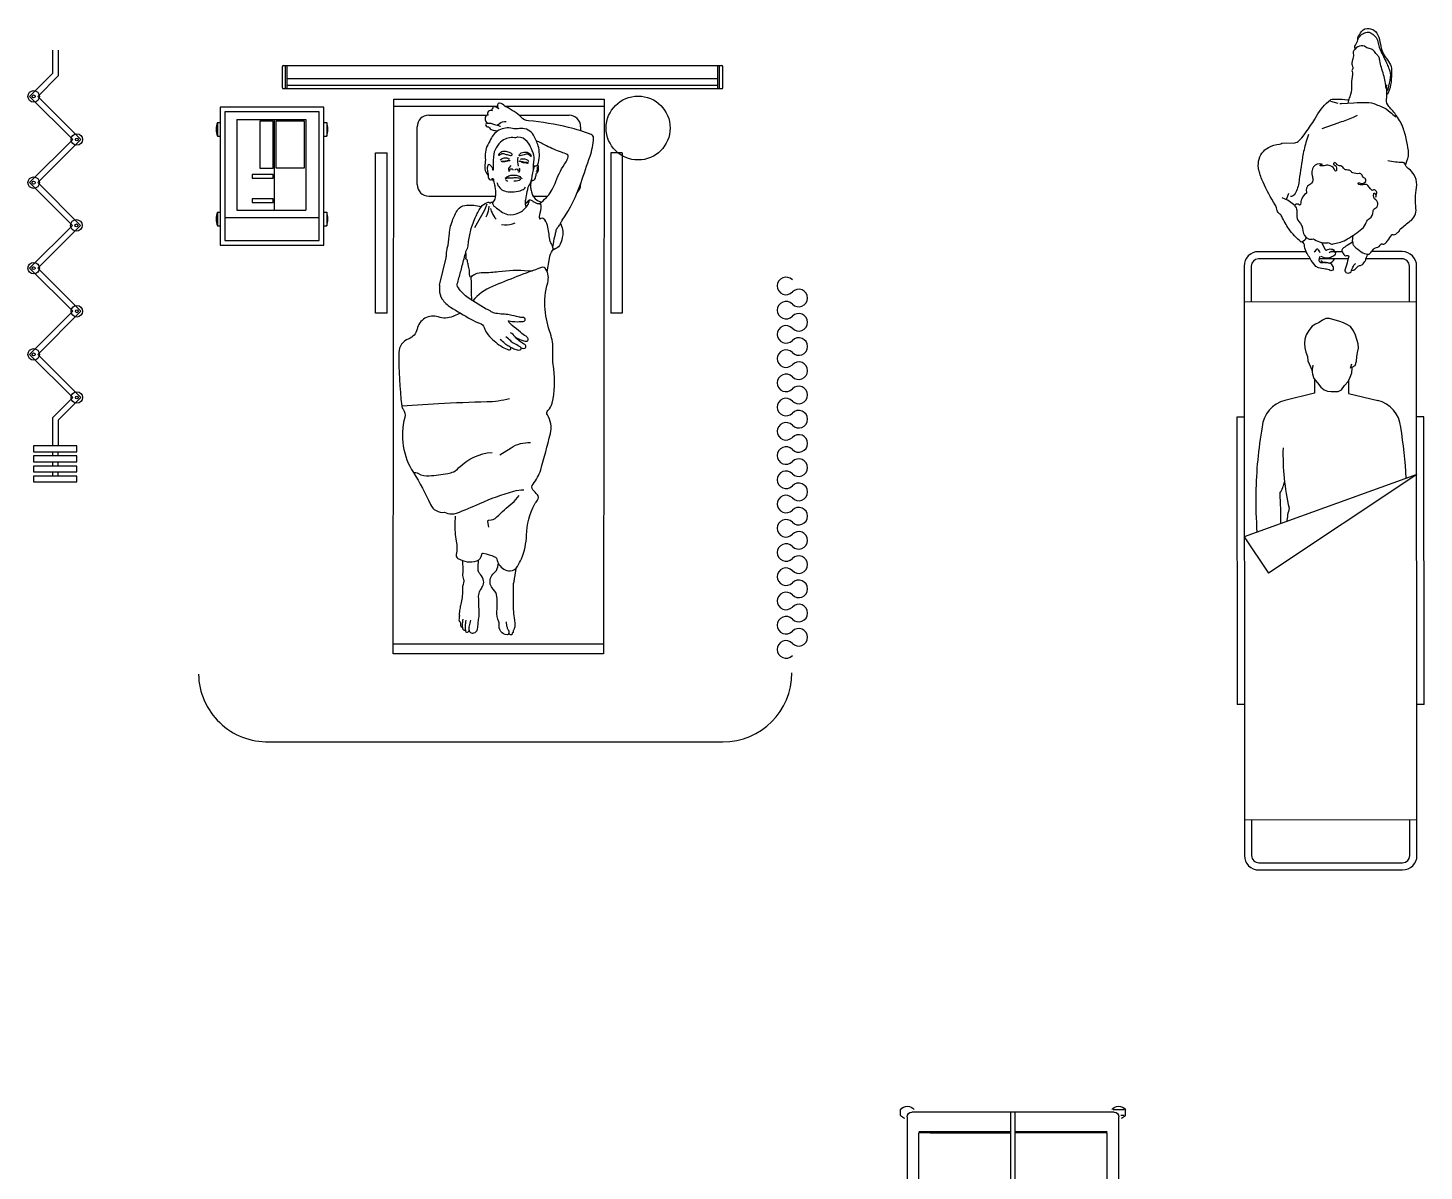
# Model space of a CAD drawing. Header units: millimetres. Extents: x -6176 to 11988, y -1403 to 10916.
# Drawn here: x 5702 to 10557, y 6907 to 10882 of the extents above; entities that cross this region are included whole.
import ezdxf

# ---------------------------------------------------------------- set-up
doc = ezdxf.new("R2010")
doc.units = ezdxf.units.MM
doc.linetypes.add('DASHED', pattern=[0.75, 0.5, -0.25])

# ---------------------------------------------------------------- blocks, each defined once
blk = doc.blocks.new('HG-HF09')
at = {"color": 8}
for p, q in [((-0.0297, 0.4726), (-0.0297, 0.4976)), ((0.0491, 0.4863), (0.0491, 0.1163)), ((0.4491, 0.4863), (0.4491, 0.0263)), ((0.4691, 0.4863), (0.4691, 0.0263)), ((0.8691, 0.4863), (0.8691, 0.1163)), ((0.9479, 0.4726), (0.9479, 0.4976)), ((0.4491, 0.1163), (0.0491, 0.1163)), ((0.4491, 0.1113), (0.0491, 0.1113)), ((0.0991, 0.1163), (0.4491, 0.1163)), ((0.8691, 0.1163), (0.4691, 0.1163)), ((0.8691, 0.1113), (0.4691, 0.1113)), ((-0.0297, 0.04), (-0.0297, 0.015)), ((0.9479, 0.04), (0.9479, 0.015))]:
    blk.add_line(p, q, dxfattribs=at)
for p, q in [((0.0191, 0.4863), (0.8991, 0.4863)), ((-0.0009, 0.0463), (-0.0009, 0.4663)), ((0.9191, 0.4663), (0.9191, 0.0463)), ((0.8991, 0.0263), (0.0191, 0.0263))]:
    blk.add_line(p, q)
at = {"color": 9}
for p, q in [((0.9429, 0.4976), (0.895, 0.4976)), ((0.9429, 0.4726), (0.9283, 0.4726)), ((0.9429, 0.015), (0.895, 0.015)), ((0.9429, 0.04), (0.9283, 0.04))]:
    blk.add_line(p, q, dxfattribs=at)
at = {"color": 8}
for centre, start, end in [((0.0003, 0.4751), 37.82271, 143.1301), ((0.9179, 0.4751), 36.8699, 142.17729), ((0.0003, 0.4951), 216.8699, 251.69484), ((0.9179, 0.4951), 288.30516, 323.1301), ((0.0003, 0.0175), 108.30516, 143.1301), ((0.0003, 0.0375), 216.8699, 322.17729), ((0.9179, 0.0375), 217.82271, 323.1301), ((0.9179, 0.0175), 36.8699, 71.69484)]:
    blk.add_arc(centre, 0.0375, start, end, dxfattribs=at)
for centre, start, end in [((0.0191, 0.4663), 90, 180), ((0.8991, 0.4663), 0, 90), ((0.0191, 0.0463), 180, 270), ((0.8991, 0.0463), 270, 360)]:
    blk.add_arc(centre, 0.02, start, end)
blk = doc.blocks.new('Cortina')
at = {"color": 0}
for p, q in [((-1.2143, -0.0509), (-1.0643, 0.0991)), ((-0.9143, -0.0509), (-1.0643, 0.0991)), ((-0.9143, -0.0509), (-0.7643, 0.0991)), ((-0.6157, -0.0495), (-0.7643, 0.0991)), ((-0.6157, -0.0495), (-0.4671, 0.0991)), ((-0.3171, -0.0509), (-0.4671, 0.0991)), ((-0.3171, -0.0509), (-0.1671, 0.0991)), ((-0.0879, 0.02), (-0.1671, 0.0991)), ((-1.4876, 0.085), (-1.5076, 0.085)), ((-1.5076, 0.085), (-1.5076, -0.065)), ((-1.4876, -0.065), (-1.4876, 0.085)), ((-1.4526, 0.085), (-1.4726, 0.085)), ((-1.4726, 0.085), (-1.4726, -0.065)), ((-1.4526, -0.065), (-1.4526, 0.085)), ((-1.4176, 0.085), (-1.4376, 0.085)), ((-1.4376, 0.085), (-1.4376, -0.065)), ((-1.4176, -0.065), (-1.4176, 0.085)), ((-1.3826, 0.085), (-1.4026, 0.085)), ((-1.4026, 0.085), (-1.4026, -0.065)), ((-1.3826, -0.065), (-1.3826, 0.085)), ((-1.2143, -0.0791), (-1.0643, 0.0709)), ((-0.9143, -0.0791), (-1.0643, 0.0709)), ((-0.9143, -0.0791), (-0.7643, 0.0709)), ((-0.6157, -0.0777), (-0.7643, 0.0709)), ((-0.6157, -0.0777), (-0.4671, 0.0709)), ((-0.3171, -0.0791), (-0.4671, 0.0709)), ((-0.3171, -0.0791), (-0.1671, 0.0709)), ((-0.0962, 0), (-0.1671, 0.0709)), ((-1.2851, 0.02), (-1.3826, 0.02)), ((-1.2934, 0), (-1.3826, 0)), ((-1.2143, -0.0791), (-1.2934, 0)), ((-1.2143, -0.0509), (-1.2851, 0.02)), ((-0.0061, 0), (-0.0962, 0)), ((-0.0061, 0.02), (-0.0879, 0.02)), ((-1.5076, -0.065), (-1.4876, -0.065)), ((-1.4726, -0.065), (-1.4526, -0.065)), ((-1.4376, -0.065), (-1.4176, -0.065)), ((-1.4026, -0.065), (-1.3826, -0.065))]:
    blk.add_line(p, q, dxfattribs=at)
for points in [[(-1.4726, 0.02), (-1.4876, 0.02)], [(-1.4876, 0), (-1.4726, 0)], [(-1.4376, 0.02), (-1.4526, 0.02)], [(-1.4526, 0), (-1.4376, 0)], [(-1.4026, 0.02), (-1.4176, 0.02)], [(-1.4176, 0), (-1.4026, 0)]]:
    blk.add_lwpolyline(points, dxfattribs=at)
for centre, radius in [((-1.0643, 0.085), 0.02), ((-0.7643, 0.085), 0.02), ((-0.4671, 0.085), 0.02), ((-0.1671, 0.085), 0.02), ((-1.0643, 0.085), 0.005), ((-0.7643, 0.085), 0.005), ((-0.4671, 0.085), 0.005), ((-0.1671, 0.085), 0.005), ((-1.2143, -0.065), 0.02), ((-0.9143, -0.065), 0.02), ((-0.6157, -0.0636), 0.02), ((-0.3171, -0.065), 0.02), ((-1.2143, -0.065), 0.005), ((-0.9143, -0.065), 0.005), ((-0.6157, -0.0636), 0.005), ((-0.3171, -0.065), 0.005)]:
    blk.add_circle(centre, radius, dxfattribs=at)
blk = doc.blocks.new('HF10647-P')
for p, q in [((0.6, 0.45), (0, 0.45)), ((0, 0.45), (0, 0)), ((0.02, 0.43), (0.02, 0.02)), ((0.58, 0.43), (0.02, 0.43)), ((0.0669, 0.45), (0.0669, 0.4629)), ((0.0669, 0.4629), (0.1269, 0.4629)), ((0.1269, 0.45), (0.1269, 0.4629)), ((0.4562, 0.45), (0.4562, 0.4629)), ((0.4562, 0.4629), (0.5162, 0.4629)), ((0.5162, 0.45), (0.5162, 0.4629)), ((0.58, 0.02), (0.58, 0.43)), ((0.6, 0), (0.6, 0.45)), ((0, 0), (0.6, 0)), ((0.02, 0.02), (0.58, 0.02)), ((0.0669, -0.0124), (0.0669, 0)), ((0.1269, -0.0124), (0.1269, 0)), ((0.4562, -0.0124), (0.4562, 0)), ((0.5162, -0.0124), (0.5162, 0)), ((0.0669, -0.0124), (0.1269, -0.0124)), ((0.4562, -0.0124), (0.5162, -0.0124))]:
    blk.add_line(p, q)
at = {"linetype": 'DASHED'}
blk.add_line((0.48, 0.02), (0.48, 0.43), dxfattribs=at)
for centre, start, end in [((0.0969, 0.3754), 71.07536, 108.92464), ((0.4862, 0.3754), 71.07536, 108.92464), ((0.0969, 0.0751), 251.07536, 288.92464), ((0.4862, 0.0751), 251.07536, 288.92464)]:
    blk.add_arc(centre, 0.0925, start, end)
blk = doc.blocks.new('0422_dwgmodels.com')
at = {"color": 0}
for p, q in [((-753.1, 39.6), (-753.1, 113.5)), ((-750.3, 116.5), (775.6, 116.5)), ((-741.7, 36.5), (-741.7, 116.5)), ((-736.5, 36.5), (-736.5, 116.5)), ((761.8, 36.5), (761.8, 116.5)), ((767, 36.5), (767, 116.5)), ((778.4, 39.6), (778.4, 113.5)), ((761.8, 70.8), (-736.5, 70.8)), ((-750.3, 36.5), (775.6, 36.5)), ((761.8, 47.7), (-736.5, 47.7)), ((-483, 36.5), (508.3, 36.5)), ((-365.8, 0), (365.8, 0)), ((365.8, 0), (363.3, -1929.1)), ((-969.1, -27.7), (-969.1, -507.7)), ((-609.1, -27.7), (-969.1, -27.7)), ((-625.1, -43.7), (-953.1, -43.7)), ((-953.1, -43.7), (-953.1, -491.7)), ((-625.1, -491.7), (-625.1, -43.7)), ((-609.1, -507.7), (-609.1, -27.7)), ((-368.3, -1929.1), (-365.8, 0)), ((-365.8, -24), (-4.8, -24)), ((20.2, -24), (365.8, -24)), ((-979, -81.2), (-979, -129.2)), ((-979, -81.2), (-969.1, -81.2)), ((-911.5, -70.4), (-911.5, -386.4)), ((-911.5, -70.4), (-671.5, -70.4)), ((-911.5, -70.4), (-911.5, -386.4)), ((-911.5, -70.4), (-671.5, -70.4)), ((-781, -70.4), (-781, -386.4)), ((-781, -70.4), (-781, -386.4)), ((-671.5, -70.4), (-671.5, -386.4)), ((-671.5, -70.4), (-671.5, -386.4)), ((-609.1, -81.2), (-598.8, -81.2)), ((-598.8, -81.2), (-598.8, -129.2)), ((-284.1, -297), (-284.1, -95.9)), ((-244.1, -55.9), (-41, -55.9)), ((69.9, -55.9), (244.1, -55.9)), ((284.1, -95.9), (284.1, -110.1)), ((-979, -129.2), (-969.1, -129.2)), ((-609.1, -129.2), (-598.8, -129.2)), ((-428.7, -743.7), (-428.7, -186.3)), ((-388.7, -743.7), (-388.7, -186.3)), ((428.7, -186.3), (388.7, -186.3)), ((388.7, -186.3), (388.7, -743.7)), ((428.7, -186.3), (428.7, -743.7)), ((-244.1, -337), (-11.9, -337)), ((118.5, -337), (169.7, -337)), ((284.1, -294.5), (284.1, -297)), ((-911.5, -386.4), (-671.5, -386.4)), ((-911.5, -386.4), (-671.5, -386.4)), ((-979, -392.7), (-979, -440.7)), ((-979, -392.7), (-969.1, -392.7)), ((-609.1, -392.7), (-598.8, -392.7)), ((-598.8, -392.7), (-598.8, -440.7)), ((-979, -440.7), (-969.1, -440.7)), ((-609.1, -440.7), (-598.8, -440.7)), ((-969.1, -507.7), (-609.1, -507.7)), ((-953.1, -491.7), (-625.1, -491.7)), ((-388.7, -743.7), (-428.7, -743.7)), ((428.7, -743.7), (388.7, -743.7)), ((363.3, -1895.1), (-368.3, -1895.1)), ((363.3, -1929.1), (-368.3, -1929.1)), ((-799.8, -2234.9), (778.9, -2234.9))]:
    blk.add_line(p, q, dxfattribs=at)
at = {"color": 0, "linetype": 'DASHED'}
blk.add_line((-953.1, -411.7), (-625.1, -411.7), dxfattribs=at)
at = {"color": 0}
for points in [[(-2.1, -32.2), (-7.2, -28.8, 0.076884), (-12.8, -26.3, 0.344225), (-21.2, -29.7, 0.079378), (-24.1, -37.2, 0.368067), (-22.4, -40.2), (-24.7, -40, 0.071608), (-33.8, -40.6, 0.268431), (-38.4, -44.7, 0.054987), (-39.7, -51.1, 0.336707), (-37.5, -54.6), (-40.4, -55.7, 0.298924), (-48.1, -65.8, 0.138667), (-45.5, -77.7, 0.161728), (-40.1, -83), (-41.8, -83.5, 0.439871), (-46, -92.1, 0.329476), (-39.9, -95.9, -0.296989), (-32.9, -99.7, 0.159644), (-27.3, -105, 0.091678), (-11.5, -109.2, -0.049899), (-3.9, -110.6, 0.139933)], [(187.7, -515.2), (189.5, -503.1, -0.02441), (196.2, -469.1, -0.005927), (199.6, -455.6, -0.128659), (206.1, -444.4, 0.097707), (214.1, -432.2, -0.053438), (220, -421.4, 0.068766), (285.6, -290.2, -0.000695), (316.8, -198.6, 0.068609), (329.1, -135.5, 0.324066), (321.1, -123.2, 0.034246), (241.8, -98.2, 0.036598), (102.7, -75.4, -0.180186), (78.1, -63.6, 0.057933), (53.2, -43.2, 0.017208), (25.6, -26.8, 0.11218), (23.3, -26.1, -0.214434), (21, -24.9, 0.185443), (2.2, -13.8, 0.44726), (-4.9, -19.5, 0.136265), (-2.1, -32.2, 0.126118), (-0.9, -33.5, 0.038847)], [(-40.1, -83), (-33.7, -83, -0.1298), (-22.2, -86.2, 0.085523), (-15.9, -88.4, -0.049804), (2.8, -93.8, 0.145689), (5.9, -94.1, -0.100009)], [(-6.4, -90.7), (1.5, -85, -0.159719), (25.5, -77.6, -5.31359)], [(134.5, -230.4), (137.3, -219.9, 0.140302), (136.4, -162.5, 0.058628), (120.1, -125.2, 0.284611), (76.5, -102.1, -0.00274), (57.3, -103.3, -0.082487), (47.2, -102.2, 0.204086), (-0.4, -108.4, 0.178805), (-31.5, -146.5), (-35.2, -152.3, 0.166677), (-47.6, -205.2, -0.073854), (-48.7, -228.7, 0.137477), (-47.3, -247.6, 0.073546), (-37.1, -266.2, 0.016165)], [(94.3, -376.2), (92.7, -365, -0.077342), (92.8, -353, -0.002172), (95.6, -336.7, -0.010012), (101.6, -306), (104.6, -301.3, 0.094987), (113.2, -279.7), (113.4, -281.1, 0.310717), (114.7, -282.4, 0.168124), (121.9, -281.4, 0.232145), (127, -274.7, -0.006607), (130, -260.2, -0.148958), (132.5, -255.8, 0.210517), (137.9, -243, -0.004834), (137.8, -233.7, 0.637204), (132.4, -231.2, -0.145762), (128.3, -232.9, 0.000964), (123.1, -233.6, 0.349205), (122.1, -234.6), (120.2, -243), (119.7, -243), (119.7, -239.8), (120.1, -230.7, -0.032819), (121.5, -218.1, 0.132198), (118.9, -186.5, 0.050518), (115.7, -179.8, -0.068219), (112.8, -173.3, 0.111133), (98.7, -147.3, 0.2146), (65.6, -132.1, 0.102857), (60.9, -133.1, -0.13615), (53.7, -134, 0.193868), (11.8, -144.5, 0.221178), (-18.9, -199.9, 0.004692), (-20.1, -219.2, 0.039467), (-19.5, -245.7, -0.360491), (-20, -246.5, -0.521388), (-21.1, -245.7, 0.141506), (-22.6, -238.9, 0.07909), (-30, -229.3, 0.432418), (-39.1, -229.9), (-39.9, -235, 0.088255), (-39.5, -251.9, -0.004326), (-37.8, -261.3, -0.051488), (-37, -271.3, 0.207762), (-34.3, -278, 0.35167), (-24.9, -279, 0.196231), (-23.5, -277, -0.487985), (-21.3, -276, -0.2356), (-19.2, -278.7, 0.014232), (-15.3, -297.5, -0.015422), (-13.8, -305, -0.049779), (-11.7, -333.5, -0.195799), (-22.8, -358.9, 3.665151)], [(139.7, -364.5), (148.1, -357.9, 0.100279), (185.4, -314, 0.038193), (198.1, -286.1, -0.061697), (233.3, -217.7, 0.102904), (240.4, -200.5, 0.180698), (239.4, -194.2, 0.155452), (237, -192.1, 0.027696), (217.4, -184.4, -0.043514), (165.1, -162.2, 0.014574), (129.9, -144.7, 13.200138)], [(44.1, -189.5), (36.4, -186.1, 0.077669), (20.8, -181.9, 0.168637), (7, -185.1, 0.0921), (-1.7, -193.1, 0.682577), (-0.2, -195.4, 0.103347), (2, -194.5, -0.001586), (7.3, -190.9, -0.249778), (19, -189.8, 0.046215), (31.6, -193.7, -0.030586), (40.4, -196.1, 0.248611), (45, -195.3, 0.366437), (45.9, -191, 0.197729), (44.1, -189.5, -31.386065)], [(74.3, -197.2), (72.5, -197.3, -0.440711), (70.5, -195.3, -0.236181), (73.7, -189.6, -0.139469), (91, -183.8, -0.154642), (103.9, -187.3, -0.084837), (111.4, -194.2, -0.136695), (112.8, -197.6, -0.621192), (110.9, -198.8, -0.065042), (108.2, -196.6, 0.027295), (104.3, -193.2, 0.173663), (98.1, -190.9, 0.082401), (91.6, -192, -0.019901), (74.3, -197.2, 2.872186)], [(4.8, -211), (7.8, -208.4, -0.109411), (14.6, -204.7, -0.1374), (27.9, -204.6, -0.036521), (34.8, -207, -0.189271), (36.8, -209.1, -0.681703)], [(8.2, -215.1), (10.8, -215.4, 0.056634), (20.5, -215.3, 0.030521), (33.5, -212.9, -0.207687), (38, -213.7, -0.650934), (37.9, -214.1, -0.214195), (37.3, -214, 0.263178), (34.6, -213.8, -0.020825), (29.7, -215.9, -0.116894), (11.6, -218.1, -0.325736), (8.2, -215.1, -2.26395)], [(41, -230.7), (35.6, -238.2, 0.372104), (35.9, -251.3, 0.281367), (35.9, -251.3, -0.034674), (35.9, -251.3, 0)], [(38.7, -247.6), (38.3, -247, -0.312845), (38.6, -243.5, -0.295686), (43.8, -241.8, -0.082285), (47.2, -243.3, -0.379311), (48.1, -246.5, 0)], [(68, -233.2, -0.125639), (68, -233.2, -0.103998), (66.8, -201.6, -1.26527)], [(71.3, -216.1), (71.9, -215.6, -0.270579), (74.9, -215.2, 0.079382), (86.6, -218.3, 0.001522), (97.3, -219.2, -0.196373), (101.2, -221.3, -0.382328), (101.2, -222.4, -0.279077), (98.5, -223.2, 0.062596), (88.4, -221.7, -0.153915), (75.1, -217.2, 0.159579), (72.5, -216.3, -0.108428), (71.3, -216.1, 3.96982)], [(74.8, -208.8), (78.6, -207.9, -0.217657), (100.4, -212.6, -0.284367), (102.3, -217.4, 1.193834)], [(130.2, -251.9), (131.1, -250.6, 0.099089), (133.7, -244.6, 0.055851), (134.3, -237.9, 0.25286), (133.3, -236.1, 2.665736)], [(-24.3, -278.5), (-20.7, -282.1, -0.141107), (-17.4, -288.1, 1.189674)], [(-7.6, -289.7), (-5.5, -295, 0.254228), (24.9, -320.7, 0.14601), (80.3, -315.9, 0.151376), (92.7, -306, 2.672688)], [(21.7, -278.4), (23, -277.4, -0.140823), (30.3, -274.1, -0.032525), (42.5, -273.2, 0.006702), (57.2, -272.9, -0.085931), (73.6, -275.2, -6.418791)], [(22.1, -274.2), (24.7, -272.8, 0.042499), (27.9, -270.7, -0.134348), (42, -264.6, -0.046057), (51.6, -264.2, 0.00529), (56, -264.3, -0.095383), (70.1, -267.4, -0.146783), (75.6, -272, 0.145295), (78.2, -274.2, -0.410978), (79.6, -277.6, -0.421643)], [(23.6, -281.6), (25.4, -282.8, 0.148695), (31.3, -284.6, 0.003319)], [(52, -284), (60.4, -283.5, 0.073868), (71, -281.3, 0.074369), (74.4, -279.5, -0.041712), (76.1, -278.4, -1.650693)], [(56.8, -247), (56.8, -245.8, -0.264467), (58, -243.5, -0.151723), (60.7, -242.9, -0.088057), (65, -244, -0.417696), (66.5, -248, -0.200277), (65, -249.4, -0.191596)], [(112.1, -284.5), (110.3, -296.3, 0.087799), (110.6, -310.5, 0.010644), (113.9, -325.5, 0.29292), (148.1, -357.9, 0.095211)], [(-207.1, -646.9), (-183.8, -551.9, 0.048712), (-182, -537.5, -0.052943), (-179.4, -518.7, 0.047169), (-172.9, -475.8, -0.075208), (-161.9, -422.7, -0.054465), (-142.7, -384.3, -0.22426), (-118.8, -369.4, -0.083648), (-68.9, -372, 0.026981), (-60.7, -373.3), (-57.7, -370.1, -0.1551), (-36.9, -358.4, -0.34145), (-34, -359.9, 0.181028), (-31.8, -361.9), (-27.1, -358.3, -0.275585), (-23.9, -357.9, -0.164975), (-22.8, -358.9, -0.126978), (-22, -362, 0.13532), (-20.3, -367.8, 0.106891), (-13.6, -375, -0.0116), (7.9, -390.6, 0.111298), (29.8, -400.6, 0.16876), (69.8, -395.5, 0.123935), (98.3, -371.1, 0.090941), (105.3, -355.9, 0.2282), (104.9, -353.8, 0.511412), (102.7, -353.9, -0.048586), (97.7, -359.8, -0.014515), (92.6, -364.2, 1.165187)], [(58.8, -829.2), (65.4, -832.3, 0.019274), (79.2, -838.2, 0.069829), (95.2, -841.8, 0.55142), (101.4, -833.6, 0.163294), (94.2, -824.7, -0.028547), (74.7, -810.7, -0.007785), (46.6, -787.4, -0.014787), (36.3, -778, -0.072067), (32.9, -773.6, -0.665439), (35.1, -770.7, 0.058495), (55.6, -773.7, 0.032468), (84.7, -772.7, 0.362704), (91.4, -765.8, 0.274062), (89.2, -761.3, 0.1548), (81.9, -759.3, -0.074309), (70, -757.9, 0.019375), (35.9, -750.2, 0.031922), (14.3, -747.6, -0.019644), (-11, -745.1, -0.115942), (-26.6, -739.1, 0.054275), (-44.1, -729.8), (-91.1, -701.7, -0.069515), (-129.8, -670.6, -0.058273), (-144, -651.4, -0.209367), (-145, -642.4, 0.013339), (-133.2, -601, -0.00538), (-121.1, -555.6, 0.01395), (-115.4, -532.7, -0.0963), (-111.2, -523.1, 0.085501), (-109.3, -518.9, 0.043914), (-106.1, -500.4, -0.028361), (-102.8, -477.1, -0.016971), (-97.8, -456, -0.044882), (-79.4, -406.3, -0.03582), (-60.7, -373.3, -0.875234)], [(-34.8, -372.6), (-36.4, -382.5, -0.085677), (-45.8, -410.3, -1.337407)], [(-29.7, -380.8), (-26.4, -389.1, 0.048769), (-14.4, -412.2, 0.057076), (-9.8, -417.8, 0.403389)], [(168, -600.3), (175.6, -553.6, -0.106336), (186.4, -526, 0.101864), (189.2, -519.2), (186.3, -511.2, 0.051349), (180.8, -500, -0.114109), (176.7, -487.8, 0.029636), (168.9, -439.3, 0.168874), (153.9, -415, 0.334833), (146.3, -414.7, -0.051472), (142.4, -416.9), (141.9, -414.9, -0.142635), (141.9, -403.2, 0.066894), (147, -370.3, 0.295934), (144.5, -366.2, 0.088635), (134.7, -363.6, -0.179815), (124.7, -358.9, 0.34573), (120.9, -358.4, -0.441288), (119.8, -358, 0.099219), (117.6, -355, 0.195984), (107.1, -351.2, 0.122634), (103.3, -352.3, 0.081932), (99.6, -355.4, -0.030679), (92.4, -362.7, 2.606173)], [(9.3, -435.7), (19.6, -436.9, 0.158509), (56.1, -429.8, -0.115154)], [(214.1, -432.2), (219.4, -447.2, -0.118226), (221.9, -472.4, -0.066534), (213.1, -504.4, -0.200647), (198.1, -519, 0.146238), (194.5, -521.8), (195.5, -520, 0.241819), (192.3, -523.2), (192.5, -522.1, -0.146904), (193.4, -520.3), (190.1, -522.9, 0.098574), (188.4, -524.9), (188.3, -524.3), (188.8, -523.3), (188.1, -524.4), (189, -522.8), (188.1, -523.7), (187.8, -523.6)], [(-94.2, -699.8), (-94.6, -692.1, -0.021558), (-95.4, -645.1, 0.045192), (-97, -619.2), (-97.7, -619, -0.259433), (-100.9, -616, -0.098821), (-102, -604.7, 0.117223), (-104.5, -586, -0.092219), (-106.8, -574, 0.10924), (-107.7, -569.8, -0.116954), (-109.6, -560.6, 0.367138), (-112.6, -556.9, -0.440355), (-114.9, -553.1, 0.093015), (-113.7, -540.1, 0.092721), (-114.3, -537.9, -0.08005), (-115.6, -533.7, -2.990162)], [(-152.5, -1450.6), (-153.2, -1475.6, 0.053444), (-148.5, -1536.7, -0.092135), (-148.5, -1583.5, 0.311541), (-142.3, -1597.3, 0.214156), (-76.9, -1605.5, 0.315014), (-59.8, -1583.6, -0.453462), (-54.2, -1579.2, -0.054336), (-14.8, -1591.1, -0.238315), (-7.8, -1599.4, 0.195611), (16.9, -1634, 0.153435), (39.1, -1640, 0.253059), (64.9, -1624.6, 0.032618), (78.1, -1598.6, 0.0962), (95.9, -1516.1, -0.119037), (124.2, -1409.2, -0.052645), (134.5, -1394.1, 0.389806), (133.8, -1375.5, -0.026836), (118.5, -1358.4, -0.357515), (118.7, -1338.3, 0.103749), (145.2, -1289.1, 0.012381), (178.9, -1162.9, 0.198576), (168.7, -1097.8, -0.350343), (170.6, -1082.8, 0.143101), (185.3, -1056.9, 0.094474), (190.5, -938.2, -0.049145), (187.5, -874.2, 0.096725), (179.1, -815.4, -0.060305), (160.9, -731.6, -0.093241), (169.6, -638.2, 0.206782), (163.5, -591, 0.357581), (148.3, -585.5, 0.013661), (-22.8, -651.2, 0.121602), (-91.1, -701.7, 2.475627)], [(-97, -619.2), (-94.3, -616.3, -0.11954), (-81.6, -607.7, -0.088509), (-55.3, -603, 0.032888), (-1.5, -599.3, -0.052704), (101.8, -596.5, 0.024633), (116.5, -596.9, -1.021396)], [(-207.1, -646.9), (-207.2, -663.1, 0.14927), (-197.4, -695.2, 0.105824), (-168.1, -723.5, 0.011656), (-97.9, -765.1, 0.043809), (-67, -779.1, -0.228403), (-51.5, -794.5, 0.106254), (-32.4, -825.8, 0.06586), (12.3, -862, 0.055703), (33.7, -871.9, 0.241039), (39.8, -871, 0.414901), (40.9, -864.7, 0.120978), (34.5, -859.3, -0.064658), (20.9, -850.1, -0.006366), (4.6, -835.3, -13.914908)], [(-133.3, -744.7), (-160.1, -755.7, -0.179185), (-211, -757.4, 0.449763), (-284.8, -800, -0.26239), (-313.6, -833.2, 0.313276), (-347.9, -881.2, 0.033659), (-337.9, -1066.9, 0.139509), (-333.2, -1077.9, -0.239771), (-327.2, -1106.9, 0.212701), (-297.6, -1298.6, -0.039935), (-238.3, -1409, 0.333935), (-189.4, -1436.6, 30.473287)], [(77, -864.8), (81.2, -866, 0.149444), (89.9, -865.8, 0.445794), (93.4, -857.8, 0.183258), (86, -850.4, -0.065016), (71.6, -841.4, -0.046683), (56.9, -827, 0.075402), (40, -812.1, -8.425548)], [(37.5, -861.2), (48.3, -866.5, 0.053683), (63.8, -872.1, 0.127144), (73.6, -872, 0.570895), (76, -863.2, 0.067683), (71.9, -860, 0.021353), (53, -849.9, -0.094159), (40.9, -841, 0.060952), (23.9, -826.6, 0.297775)], [(-337.9, -1066.9), (-210.2, -1058.7, -0.011709), (-41.7, -1051.9, 0.062462), (36.9, -1040.7, -0.580397)], [(2.6, -1237.4), (42.3, -1212.1, -0.156849), (109.8, -1194.4, -4.285188)], [(-297.6, -1298.6, -0.168904), (-279.9, -1301.9, 0.153098), (-242.1, -1310, 0.015446), (-177.6, -1302.1, 0.163688), (-140, -1282.6, -0.185294), (-24, -1228.5)], [(-189.4, -1436.6), (-178, -1440.3, 0.171007), (-147.7, -1439.7, 0.016817), (-66.8, -1406.2, -0.039585), (51.6, -1363.2, -0.075289), (86.7, -1359.1, 0.016066)], [(-35.6, -1488.7), (-38.6, -1468.1, -0.461042), (-35.2, -1464.1, 0.197254), (-7.3, -1453, -0.019178), (46.3, -1404.9, 0.071475), (70.5, -1378.2, 18.488733)], [(-126.7, -1604.6), (-125.8, -1639.6, -0.031624), (-126.2, -1651.7, 0.136655), (-123, -1670.2, -0.203456), (-122.6, -1680.5, 0.099474), (-127.1, -1708.7, -0.071865), (-132.1, -1756, 0.012573), (-136.1, -1773.5, 0.060797), (-137.7, -1793.3, -0.061867), (-138.8, -1807.7, 0.324377), (-134.2, -1818), (-134, -1820.8, 0.014537), (-133.2, -1830.8, 0.385221), (-126.6, -1836.5)], [(-126.6, -1836.5), (-126.4, -1839.3, 0.175399), (-123.4, -1845.6, 0.314973), (-118.3, -1846.5, 0.103139), (-116.6, -1845.3), (-116.7, -1847, 0.457036), (-109.5, -1853.5, 0.268528), (-104.3, -1849.6, 0.120748), (-103.7, -1846), (-103.1, -1849.5, 0.23379), (-99, -1854.8, 0.160923), (-87.8, -1856.4, 0.327489), (-74.3, -1842.2, 0.011614), (-72.3, -1822.9, -0.024806), (-70, -1805.3, 0.066097), (-68.5, -1775.3, -0.019755), (-70.6, -1728.5, -0.132398), (-65.1, -1708, -0.01089), (-56.9, -1694.4, 0.19386), (-53.3, -1674.8, 0.136531), (-64.4, -1653.1, -0.099306), (-70.7, -1642.7, -0.12171), (-72.2, -1627.8), (-70.7, -1602.6)], [(58.6, -1632.1), (54, -1662.9, -0.00055), (52.2, -1674.6, -0.032993), (50.6, -1681.4, 0.070345), (49.4, -1690.1, -0.000511), (49.1, -1750.9, 0.043292), (53.9, -1811.7, 0.035593), (55.9, -1819.8, -0.189237), (55.6, -1824.6), (55.6, -1829.7, -0.100368), (53.3, -1841, 0.03129), (51.9, -1844.9, -0.105889), (50, -1848.6, 0.227683), (49.7, -1849.7, -0.166182), (49.1, -1854.6, -0.292509), (45.7, -1856.6), (45.8, -1859.9, -0.434205), (42.9, -1862.8, -0.081047), (37.8, -1861.8, -0.298533), (34.9, -1857.9), (33.9, -1859.8, -0.273801), (28.8, -1862.9, -0.256977), (6.8, -1850.9, -0.171042), (0.5, -1823.8, 0.139331), (-0.6, -1817.6, -0.138794), (-6.9, -1780.2, 0.055118), (-7.1, -1730.5, 0.168549), (-20, -1703.7, -0.27435), (-29.4, -1666, -0.158053), (-17.5, -1648.6, 0.187585), (-3.8, -1626.1, 0.010832), (-2, -1614.3, -2.06067)], [(-126.6, -1836.5), (-126.5, -1830.5, -0.030793), (-124.4, -1808.3, -1.970008)], [(-116.6, -1845.3), (-116.3, -1843.9, 0.082491), (-116.1, -1837.4, -0.082745), (-115.4, -1822, 0.052038), (-114.4, -1811.6, -1.399555)], [(-103.7, -1846), (-103.5, -1841.5, -0.047741), (-102, -1831.5, 0.027327), (-98.2, -1811.7, -0.872948)], [(34.9, -1857.9), (35.6, -1855.1, 0.210551), (34.1, -1847.3, -0.07123), (29.4, -1837.7, -0.074743), (26.1, -1817.5, -91.519855)]]:
    blk.add_lwpolyline(points, format="xyb", dxfattribs=at)
for points in [[(-785.6, -76.4), (-831.4, -76.4), (-831.4, -240.3), (-785.6, -240.3)], [(-785.6, -76.4), (-831.4, -76.4), (-831.4, -240.3), (-785.6, -240.3)], [(-676.1, -76.4), (-775.3, -76.4), (-775.3, -239.4), (-676.1, -239.4)], [(-676.1, -76.4), (-775.3, -76.4), (-775.3, -239.4), (-676.1, -239.4)], [(-785.6, -261.8), (-857.7, -261.8), (-857.7, -274.9), (-785.6, -274.9)], [(-785.6, -261.8), (-857.7, -261.8), (-857.7, -274.9), (-785.6, -274.9)], [(-785.6, -346.1), (-857.7, -346.1), (-857.7, -359.2), (-785.6, -359.2)], [(-785.6, -346.1), (-857.7, -346.1), (-857.7, -359.2), (-785.6, -359.2)]]:
    blk.add_lwpolyline(points, close=True, dxfattribs=at)
for points in [[(-428.7, -186.3), (-388.7, -186.3)], [(119.7, -239.8), (114.7, -267.8), (113.2, -279.7)], [(-41.6, -364.9), (-50.6, -386.3), (-85.1, -447.9)]]:
    blk.add_lwpolyline(points, dxfattribs=at)
blk.add_circle((484.1, -100.4), 111.2, dxfattribs=at)
for centre, radius, start, end in [((-909, -105.2), 74, 161.0754, 198.9246), ((-668.8, -105.2), 74, 341.0754, 18.9246), ((-244.1, -95.9), 40, 90, 180), ((244.1, -95.9), 40, 0, 90), ((64.1, -245.7), 9.28, 294.797, 39.9585), ((-244.1, -297), 40, 180, 270), ((244.1, -297), 40, 314.7432, 0), ((-909, -416.7), 74, 161.0754, 198.9246), ((-668.8, -416.7), 74, 341.0754, 18.9246), ((-804.7, -1995), 240, 181.1696, 271.1696), ((778.9, -1994.9), 240, 270, 0)]:
    blk.add_arc(centre, radius, start, end, dxfattribs=at)
for centre, major_axis, ratio, start_param, end_param in [((-750.3, 113.5), (0, 3.06), 0.9, 0, 1.570796), ((775.6, 113.5), (0, 3.06), 0.9, 4.712389, 6.283185), ((-750.3, 39.6), (0, 3.06), 0.9, 1.570796, 3.141593), ((775.6, 39.6), (0, 3.06), 0.9, 3.141593, 4.712389), ((998.3, -649.5, 0), (-21.4, -21.8), 1, 3.106399, 7.868762), ((1042.6, -691.6, 0), (21.8, -21.4), 1, 4.677195, 9.439558), ((998.3, -733.8, 0), (-21.4, -21.8), 1, 3.106399, 7.868762), ((1042.6, -775.9, 0), (-21.4, -21.8), 1, 6.247992, 11.010354), ((998.3, -818, 0), (-21.4, -21.8), 1, 3.106399, 7.868762), ((998.3, -902.3, 0), (-21.4, -21.8), 1, 3.106399, 7.868762), ((1042.6, -860.2, 0), (21.8, -21.4), 1, 4.677195, 9.439558), ((1042.6, -944.4, 0), (-21.4, -21.8), 1, 6.247992, 11.010354), ((998.3, -986.6, 0), (21.8, -21.4), 1, 1.535603, 6.297965), ((1042.6, -1028.7, 0), (-21.4, -21.8), 1, 6.247992, 11.010354), ((998.3, -1070.8, 0), (-21.4, -21.8), 1, 3.106399, 7.868762), ((1042.6, -1113, 0), (21.8, -21.4), 1, 4.677195, 9.439558), ((998.3, -1155.1, 0), (-21.4, -21.8), 1, 3.106399, 7.868762), ((1042.6, -1197.2, 0), (-21.4, -21.8), 1, 6.247992, 11.010354), ((998.3, -1239.4, 0), (-21.4, -21.8), 1, 3.106399, 7.868762), ((1042.6, -1281.5, 0), (21.8, -21.4), 1, 4.677195, 9.439558), ((998.3, -1323.6, 0), (-21.4, -21.8), 1, 3.106399, 7.868762), ((1042.6, -1365.8, 0), (-21.4, -21.8), 1, 6.247992, 11.010354), ((998.3, -1407.9, 0), (21.8, -21.4), 1, 1.535603, 6.297965), ((1042.6, -1450.1, 0), (-21.4, -21.8), 1, 6.247992, 11.010354), ((998.3, -1492.2, 0), (-21.4, -21.8), 1, 3.106399, 7.868762), ((1042.6, -1534.3, 0), (-21.4, -21.8), 1, 6.247992, 11.010354), ((998.3, -1576.5, 0), (-21.4, -21.8), 1, 3.106399, 7.868762), ((1042.6, -1618.6, 0), (-21.4, -21.8), 1, 6.247992, 11.010354), ((998.3, -1660.7, 0), (-21.4, -21.8), 1, 3.106399, 7.868762), ((1042.6, -1702.9, 0), (21.8, -21.4), 1, 4.677195, 9.439558), ((998.3, -1745, 0), (-21.4, -21.8), 1, 3.106399, 7.868762), ((998.3, -1829.3, 0), (21.8, -21.4), 1, 1.535603, 6.297965), ((1042.6, -1787.1, 0), (-21.4, -21.8), 1, 6.247992, 11.010354), ((1042.6, -1871.4, 0), (-21.4, -21.8), 1, 6.247992, 11.010354), ((998.3, -1913.5, 0), (-21.4, -21.8), 1, 3.106399, 7.868762)]:
    blk.add_ellipse(centre, major_axis=major_axis, ratio=ratio, start_param=start_param, end_param=end_param, dxfattribs=at)
at = {"color": 0, "extrusion": (0, 0, -1), "xscale": -800.0000000000114, "yscale": 800.0000000000114, "zscale": -800.0000000000114, "rotation": 90.000000000108}
blk.add_blockref('HF10647-P', (969.1, -27.7), dxfattribs=at)
blk = doc.blocks.new('dwgmodels.com_people 10 top')
at = {"color": 0, "linetype": 'ByBlock'}
for p, q in [((-85.6, 2150), (-251.2, 2149.9)), ((39.7, 2150), (1.9, 2150)), ((248.8, 2150.1), (141.6, 2150.1)), ((-301.2, 2099.8), (-300, 49.8)), ((-276.2, 2099.8), (-276.1, 1974.8)), ((-71, 2125), (-251.2, 2124.9)), ((60.6, 2125), (-39.3, 2125)), ((248.8, 2125.1), (122.8, 2125.1)), ((273.9, 1975.2), (273.8, 2100.2)), ((300, 50.2), (298.8, 2100.2)), ((298.9, 1975.2), (-301.1, 1974.8)), ((-52.8, 1897.9), (-64.8, 1891.2)), ((-40.7, 1903.7), (-52.8, 1897.9)), ((-28.6, 1911.3), (-40.7, 1903.7)), ((-16.5, 1917.1), (-28.6, 1911.3)), ((-4.5, 1917.1), (-16.5, 1917.1)), ((31.7, 1907.1), (-4.5, 1917.1)), ((44.5, 1902), (31.7, 1907.1)), ((56.5, 1896.2), (44.5, 1902)), ((68.6, 1890.3), (56.5, 1896.2)), ((-89.7, 1846), (-91.7, 1830.9)), ((-85.6, 1861.1), (-89.7, 1846)), ((-76.2, 1876.1), (-85.6, 1861.1)), ((-64.8, 1891.2), (-76.2, 1876.1)), ((79.3, 1875.2), (68.6, 1890.3)), ((86.7, 1860.1), (79.3, 1875.2)), ((91.4, 1845), (86.7, 1860.1)), ((95.4, 1830), (91.4, 1845)), ((-91.7, 1830.9), (-89.7, 1815.8)), ((-89.7, 1815.8), (-87, 1800.8)), ((-87, 1800.8), (-81, 1785.7)), ((90.7, 1784.7), (93.4, 1799.8)), ((93.4, 1799.8), (96.7, 1814.9)), ((96.7, 1814.9), (95.4, 1830)), ((-81, 1785.7), (-79, 1770.6)), ((-79, 1770.6), (-65.6, 1738.8)), ((-62.2, 1755.5), (-64.2, 1740.4)), ((68.5, 1745.4), (73.9, 1760.5)), ((74.7, 1748.7), (85.3, 1754.6)), ((75.2, 1743.7), (74.7, 1748.7)), ((85.3, 1754.6), (89.3, 1769.7)), ((89.3, 1769.7), (90.7, 1784.7)), ((-65.6, 1738.8), (-62.9, 1723.7)), ((-64.2, 1740.4), (-64.9, 1735.2)), ((-62.9, 1723.7), (-58.2, 1708.6)), ((-58.2, 1708.6), (-46.2, 1694.4)), ((-56.2, 1705.4), (-56.2, 1657.7)), ((60.4, 1698.5), (67.8, 1713.6)), ((62, 1701), (62, 1657.3)), ((67.8, 1713.6), (73.2, 1728.6)), ((73.2, 1728.6), (75.2, 1743.7)), ((-56.2, 1657.7), (-159.1, 1632.6)), ((-46.2, 1694.4), (-34.8, 1679.3)), ((-34.8, 1679.3), (-22.7, 1669.2)), ((-22.7, 1669.2), (-10.6, 1665)), ((-10.6, 1665), (1.4, 1663.3)), ((1.4, 1663.3), (13.5, 1664.2)), ((13.5, 1664.2), (25.6, 1664.2)), ((25.6, 1664.2), (37.6, 1669.2)), ((37.6, 1669.2), (48.4, 1684.3)), ((48.4, 1684.3), (60.4, 1698.5)), ((62, 1657.3), (163.7, 1632.5)), ((-325.9, 1574.8), (-325.3, 574.8)), ((-300.9, 1574.8), (-325.9, 1574.8)), ((324.1, 1575.2), (299.1, 1575.2)), ((324.7, 575.2), (324.1, 1575.2)), ((299.6, 1375.2), (-300.6, 1158)), ((299.6, 1375.2), (-216.7, 1031.9)), ((-300.6, 1158), (-216.7, 1031.9)), ((-300.3, 574.8), (-325.3, 574.8)), ((324.7, 575.2), (299.7, 575.2)), ((-300.1, 174.8), (299.9, 175.2)), ((-275.1, 174.8), (-275, 49.8)), ((275, 50.2), (274.9, 175.2)), ((-250, 24.9), (250, 25.1)), ((-250, -0.1), (250, 0.1))]:
    blk.add_line(p, q, dxfattribs=at)
for points in [[(85.3, 2855.1), (84.2, 2860.2, -0.217939), (86.1, 2868.5, 0.098734), (94.8, 2886.5, 0.15138), (94.6, 2889.4, -0.224938), (95.4, 2897.8, -0.025126), (107.2, 2915.5, -0.284966), (134.3, 2926.2, -0.106608), (149.6, 2919.9, -0.169292), (167.1, 2896.1, -0.035628), (174.4, 2864, 0.118385), (189.2, 2828, -0.014255), (204.6, 2805.4, -0.143214), (211.9, 2780.6, -0.026584), (209.7, 2739.7, -0.069538), (200.4, 2702.4, -0.188993), (194.7, 2696.5, -1.750389)], [(94.9, 2887.9), (97.3, 2894.2), (100.9, 2898.7, -0.085702), (111.2, 2907.9, -0.11331), (126.5, 2913.3, -0.17923), (141.2, 2909.6, -0.036403), (153.8, 2899.5, -0.17147), (164.3, 2879.5, 0.082216), (175.5, 2844.6, -0.012473), (196.1, 2801.7, -0.010076), (203.2, 2785.2, -0.12695), (207, 2756.1, -0.044389), (198.2, 2715.4, -0.141871), (193.6, 2708.3, 2.707981)], [(260, 2450.8), (264.3, 2464.5), (268.3, 2474.4, 0.115178), (270.9, 2490.9, 0.031493), (265.2, 2532.4, 0.0351), (252.8, 2577.4, 0.072821), (228.9, 2622.9, 0.028344), (202.6, 2654.9, -0.211341), (194.2, 2679.9, 0.046769), (194, 2730.7, 0.000902), (192.7, 2716.9, 0.040233), (184, 2765.3, 0.021576), (176.1, 2790.5, -0.058814), (170.6, 2814.4, 0.019645), (169.4, 2822.2, 0.173886), (163.4, 2832.3, -0.089685), (151.9, 2846, 0.235373), (138.2, 2855.2, -0.122792), (122.5, 2861.3, 0.242812), (99.9, 2864.4, 0.16174), (80.7, 2849.5, 0.18585), (78.4, 2839.3, -0.098535), (77.5, 2822.3, -0.010799), (74.1, 2810.3, 0.212617), (76.1, 2794.5, -0.183889), (77.3, 2788.3, -0.117877), (75.6, 2784.6, 0.274193), (74.6, 2776.1, -0.152928), (75.7, 2766.4, 0.046351), (72.6, 2733.1, 0.418789), (72.2, 2730.2, -0.09576), (68.5, 2696.9, 0.001107), (63.5, 2680.3, -0.366398), (58.8, 2677.3, 0.033546), (20.9, 2679.6, 0.027826), (-0.4, 2678.3, -0.919655)], [(-169.9, 2527.3), (-125.3, 2528.5, 0.211437), (-109.4, 2536.1, 0.048205), (-49.1, 2621.7, -0.096807), (-0.4, 2678.3, 0.329395)], [(-29.2, 2578.3), (25.9, 2597.9, 0.001459), (74, 2615.2, 0.071687), (92.6, 2625.1, 0.303038)], [(31.6, 2665.1), (37.3, 2665.3), (81, 2667.9, -0.015823), (124.4, 2669.2, -0.102835), (157.8, 2662.1, 0.009858), (177.6, 2653.9, -0.092805), (206.8, 2635.7, -0.003456), (226.2, 2617.6)], [(9, 2086), (3.5, 2084.2, -0.200934), (-1.8, 2084.5, 0.087929), (-18.4, 2089.5, -0.034306), (-42.2, 2093.9, -0.157731), (-54.2, 2101.5, -0.037021), (-71.6, 2126, -0.000991), (-82.4, 2143.8, -0.112559), (-90.8, 2169.5, 0.180027), (-98.5, 2185.4, 0.029583), (-102.3, 2183.4, -0.190546), (-102.5, 2183.5, -0.077764), (-145.2, 2229.2, -0.037143), (-170.1, 2272.2, 0.12192), (-179.1, 2283, -0.213065), (-187.6, 2298.1, 0.117963), (-192.8, 2313.1, -0.034028), (-235.2, 2391.2, -0.048102), (-249.5, 2432.6, -0.100008), (-250.7, 2464.5, -0.239319), (-215.8, 2512.4, -0.082479), (-178.1, 2524.2, 0.109808), (-169.9, 2527.3, 0.453187)], [(-77.5, 2557.6), (-86, 2529.8, 0.035002), (-97.8, 2478.7, 0.004154), (-111.3, 2388.2, -0.115934), (-127, 2347.8, -0.289272), (-140.1, 2342.2, -1.205099)], [(8.8, 2176.7), (33.8, 2183.6, 0.069076), (58.7, 2194.3, 0.033279), (108.7, 2229.4, 0.151395), (123.8, 2251.9, -0.1977), (135, 2265.7, 0.310262), (147.1, 2289.5, -0.339839), (152.9, 2299.6, 0.578987), (156.9, 2329.7, -0.308654), (149.5, 2351.7, -0.683223), (155, 2352.3, -0.135606), (157.5, 2340.1), (159.9, 2353.6, 0.71797), (143.7, 2362.6), (138.8, 2368.5), (129.5, 2379.9, 0.306858), (117.7, 2383.4, -0.153861), (97.9, 2383.4, -1.137555), (100.6, 2389.3, 0.393868), (121.1, 2393.2, 0.46292), (118.2, 2405.2, -0.18646), (108.9, 2415.6, 0.344125), (99.1, 2421.5, -0.124055), (76.4, 2424.4, -0.170148), (72.1, 2428.1, 0.247596), (64.3, 2433.1, -0.015069), (54.4, 2434.1, -0.225744), (44.8, 2440.4, 0.238517), (31, 2449, -0.153107), (23, 2452.4, -0.052148), (17.3, 2458.2, 0.519413), (10.7, 2457.9, 0.427483), (12.2, 2452.3, -0.276246), (20.7, 2437.2, -0.07916), (19.8, 2432, -0.716713), (14.7, 2432.1, 0.230638), (-1.6, 2448.9, 0.157468), (-18.2, 2449.5, -0.110082), (-36.2, 2448.5, -0.942694), (-35.8, 2451.6, 0.102649), (-28.5, 2452.8), (-32.5, 2454.1, 0.320853), (-59.4, 2445.6, 0.263153), (-63.8, 2411.2, -0.137459), (-62.3, 2398.2, -0.239228), (-74.2, 2382, 0.382831), (-84, 2356.5, -0.367949), (-85.7, 2351.8, 0.172524), (-100.9, 2334, 0.0859), (-104.5, 2315.5, -0.641374), (-110.1, 2313, 0.38316), (-124, 2313, 0.411278), (-124.3, 2308.7, -0.153443), (-117.9, 2294.3, -0.049664), (-117.7, 2276.6, 0.210253), (-110.3, 2255.1, -0.173958), (-96.4, 2222.2, 0.280747), (-77.7, 2195, 0.173901), (-64.6, 2194, -0.221878), (-56.1, 2192.5, 0.096072), (-32.3, 2182.1, 0.091833), (-11.6, 2181.3, -0.197892), (-1.4, 2178.7, 0.225495), (8.8, 2176.7, 1.020398)], [(75.8, 2186.5), (76.6, 2179.4, 0.183184), (82.1, 2168.7, 0.033849), (106.3, 2149.6, 0.133287), (130.1, 2141.3, 0.237011), (136.3, 2143.9, 0.005393), (149.1, 2159.1, -0.18504), (158.7, 2164.6, 0.239638), (175.4, 2176.5, -0.449887), (178.9, 2177.4, 0.368229), (189.9, 2178.5, 0.040178), (198.2, 2188.8, -0.013893), (212.6, 2208.7, -0.332373), (215.8, 2209.6, 0.322855), (229, 2213.1, -0.0942), (237, 2219.8, 0.27219), (239.4, 2223.8, -0.252368), (242.6, 2229.8, 0.042039), (260.1, 2243.5, -0.033792), (276.7, 2256.9, 0.272498), (296.5, 2300.6, -0.066736), (298.3, 2372.4, 0.289117), (269.6, 2439.8, -0.168055), (258.1, 2455.4, 0.327013), (251.9, 2460, -0.051651), (198.2, 2465.9, 2.084199)], [(-57.2, 2149.6), (-53.1, 2152.6), (-48.7, 2159.3, -0.575276), (-45, 2159.1, 0.077451), (-36.4, 2147.2, -0.006026)], [(9.8, 2151.7), (10.5, 2151.7, -0.322369), (16.4, 2145.6, -0.222518), (13.2, 2137.8, -0.096288), (0.6, 2130.2, -0.03874), (-10.1, 2127.1, -0.160775), (-32.9, 2133.8, -0.413983)], [(-32.3, 2182.1), (-19.1, 2157.4, 0.443913), (-13.1, 2155.9, -0.195926), (2.6, 2159.1, 0.008855), (9, 2158, -0.805057), (9.4, 2151.5, -0.03872), (2.8, 2150.1, 0.168187), (-5.8, 2145.9, 11.975001)], [(76.2, 2183), (57, 2171.7, 0.069368), (41.4, 2159.4, 0.316138), (39.9, 2149.5, 0.081761), (48.4, 2137.7, 0.310263), (55.1, 2136.5, -0.200856), (60.9, 2136.6, -0.375145), (62.6, 2133.4, -0.003108), (55.2, 2103.6, -0.040109), (50.1, 2088.8, 0.35082), (53, 2078.1, 0.305505), (67.6, 2077.6, 0.190295), (72.6, 2084.3, -0.06547), (79.1, 2100, -0.090279), (87, 2109.2, 0)], [(72.6, 2084.3), (79, 2085.6, 0.16334), (84.6, 2088.8, -0.022612), (94.2, 2098.6, -0.085573), (98.1, 2101.3, -0.095115), (103.3, 2102.5, 0.143169), (108, 2104, 0.040715), (112.7, 2107.8, 0.056824), (118, 2114.3, 0.076951), (122.7, 2124.6, -0.073726), (130.1, 2141.3, 0.766784)], [(9, 2086, 0.216724), (8.8, 2098.5, 0.211738), (-4.1, 2109.6, 0.054355), (-16.1, 2111.9, 0.061598), (-30, 2111.3, -0.533527), (-40.1, 2121.9, -0.017084), (-36.8, 2134.3, 0.137394)]]:
    blk.add_lwpolyline(points, format="xyb", dxfattribs=at)
for points in [[(25.9, 2664.9), (0.9, 2671.7)], [(63.5, 2680.3), (59.2, 2666.6)], [(-125, 2310.7), (-148, 2327.4), (-168.5, 2336.9)], [(-146.7, 2352.6), (-155.4, 2330.8)], [(75.8, 2186.5), (76.5, 2197.3), (78.5, 2207)]]:
    blk.add_lwpolyline(points, dxfattribs=at)
for centre, radius, start, end in [((-93.9, 2165.7), 19.6, 101.735, 115.3647), ((-113.9, 2217), 35.1, 296.0754, 328.6071), ((-251.2, 2099.9), 50, 90.0327, 180.0327), ((248.8, 2100.1), 50, 0.0327, 90.0327), ((-251.2, 2099.9), 25, 90.0327, 180.0327), ((-15.9, 2138.2), 26.3, 224.196, 269.4643), ((-7.8, 2132.1), 21.8, 272.7451, 340.9315), ((248.8, 2100.1), 25, 0.0327, 90.0327), ((-134.2, 1530.6), 105, 103.6716, 174.6441), ((138.8, 1530.5), 105, 5.2905, 76.263), ((1302.2, 1279.8), 1562.9, 170.4016, 178.8866), ((-1298, 1281.3), 1562.9, 2.9552, 9.533), ((702.9, 1448), 868.9, 178.7023, 192.6535), ((-290.8, 1378.8), 133.5, 329.0235, 347.554), ((1301.3, 1286.2), 1561.8, 179.1209, 184.1223), ((-2000.6, 1200), 1827.6, 0.1295, 3.4544), ((2108, 790.4), 2300.9, 168.2839, 169.4665), ((-250, 49.9), 50, 180.0327, 270.0327), ((-250, 49.9), 25, 180.0327, 270.0327), ((250, 50.1), 25, 270.0327, 0.0327), ((250, 50.1), 50, 270.0327, 0.0327)]:
    blk.add_arc(centre, radius, start, end, dxfattribs=at)

msp = doc.modelspace()

# ---------------------------------------------------------------- block references
at = {"color": 0}
for name, p in [('dwgmodels.com_people 10 top', (10232.3, 7953.6)), ('0422_dwgmodels.com', (7339.8, 10634))]:
    msp.add_blockref(name, p, dxfattribs=at)
for name, p, xscale, yscale, zscale, rotation in [('Cortina', (5806.9, 10810.7), 1000, 1000, 1000, 90), ('HG-HF09', (8760.2, 7132, 0), -799.9999999999545, 800.0000000000114, 800, 180)]:
    msp.add_blockref(name, p, dxfattribs=dict(at, xscale=xscale, yscale=yscale, zscale=zscale, rotation=rotation))

doc.saveas('drawing.dxf')
